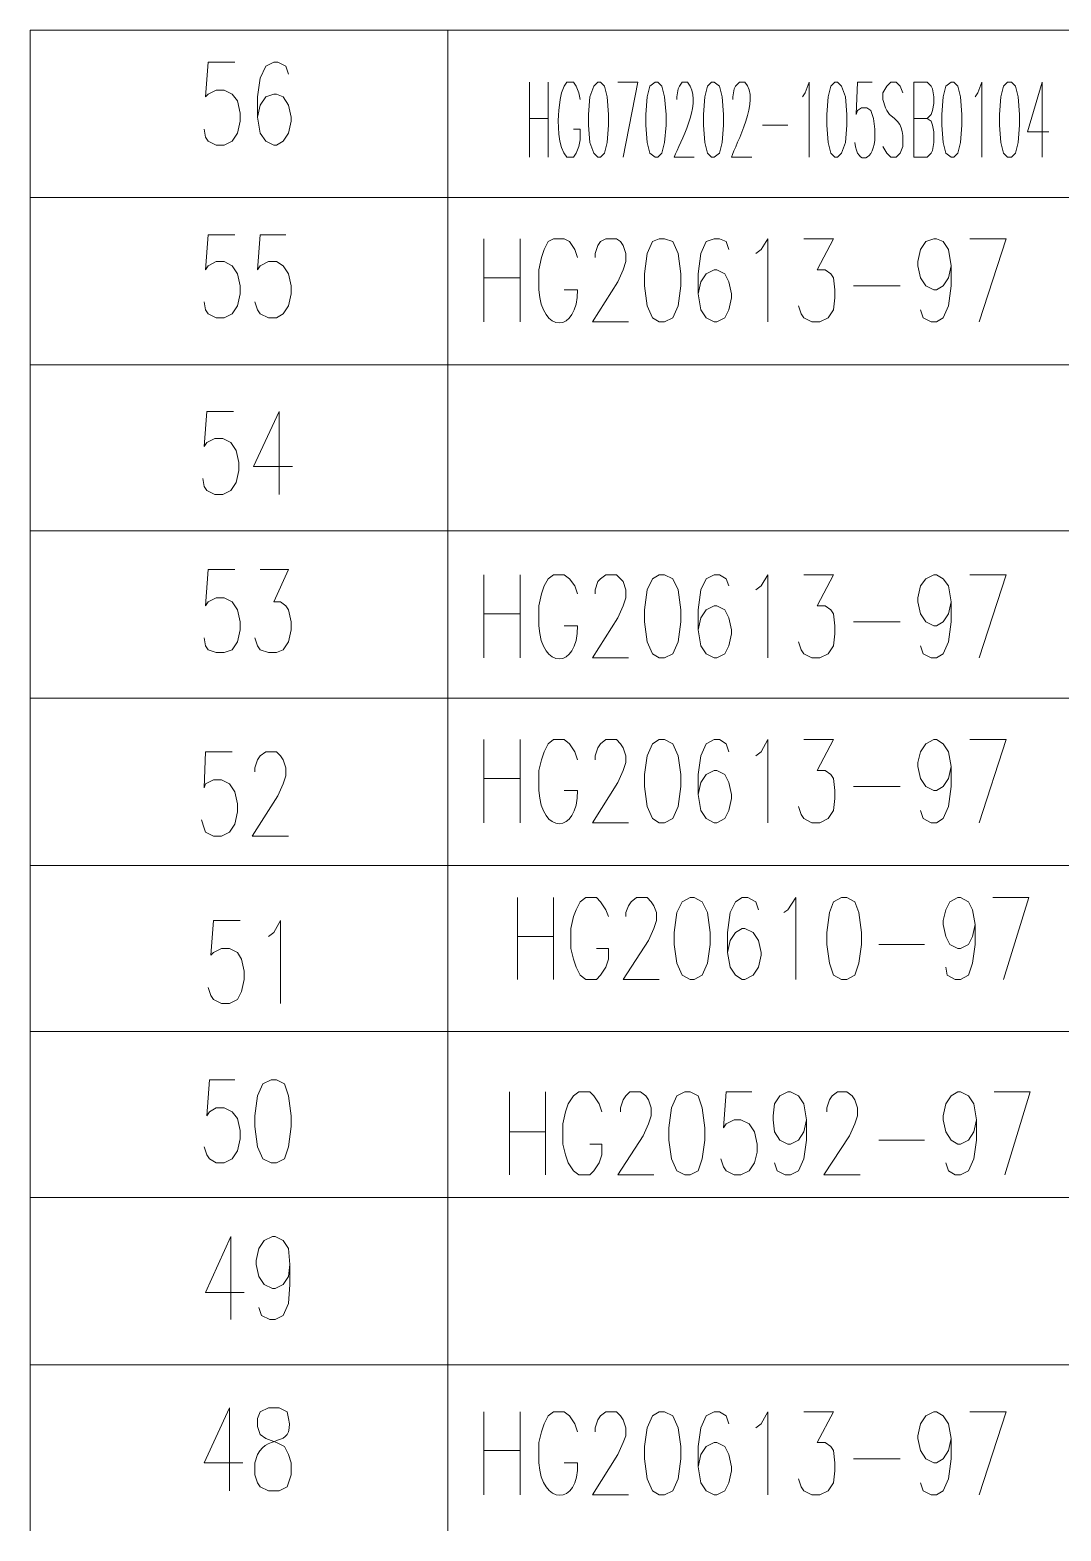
# Model space of a CAD drawing. Header units: millimetres. Extents: x 0 to 1648, y 27 to 2331.
# Drawn here: x 1140.3 to 1278.9, y 1258.6 to 1460.4 of the extents above; entities that cross this region are included whole.
import ezdxf

# ---------------------------------------------------------------- set-up
doc = ezdxf.new("R2010")
doc.units = ezdxf.units.MM
doc.layers.add('1', color=7, linetype='Continuous')

msp = doc.modelspace()

# ---------------------------------------------------------------- linework, layer by layer
at = {"layer": '1', "color": 0, "lineweight": 5}
for points in [[(1645.2, 1460.391732), (1140.3, 1460.391732), (1140.3, 1437.891732)], [(1196.46, 1460.391732), (1196.46, 1437.891732)], [(1167.84, 1456.071732), (1164.24, 1456.071732), (1163.88, 1451.391732), (1164.24, 1451.751732), (1165.32, 1452.291732), (1166.4, 1452.291732), (1167.48, 1451.751732), (1168.2, 1450.851732), (1168.56, 1449.231732), (1168.56, 1448.151732), (1168.2, 1446.531732), (1167.48, 1445.451732), (1166.4, 1444.911732), (1165.32, 1444.911732), (1164.24, 1445.451732), (1163.88, 1445.991732), (1163.7, 1447.071732)], [(1175.04, 1454.451732), (1174.68, 1455.531732), (1173.6, 1456.071732), (1173.06, 1456.071732), (1171.98, 1455.531732), (1171.26, 1453.911732), (1170.9, 1451.391732), (1170.9, 1448.691732), (1171.26, 1446.531732), (1171.98, 1445.451732), (1173.06, 1444.911732), (1173.42, 1444.911732), (1174.32, 1445.451732), (1175.04, 1446.531732), (1175.4, 1448.151732), (1175.4, 1448.691732), (1175.04, 1450.311732), (1174.32, 1451.391732), (1173.42, 1451.751732), (1173.06, 1451.751732), (1171.98, 1451.391732), (1171.26, 1450.311732), (1170.9, 1448.691732)], [(1207.44, 1453.371732), (1207.44, 1443.291732)], [(1209.96, 1453.371732), (1209.96, 1443.291732)], [(1216.62, 1453.371732), (1216.08, 1452.831732), (1215.54, 1451.391732), (1215.36, 1449.051732), (1215.36, 1447.611732), (1215.54, 1445.271732), (1216.08, 1443.831732), (1216.62, 1443.291732), (1216.98, 1443.291732), (1217.52, 1443.831732), (1217.88, 1445.271732), (1218.06, 1447.611732), (1218.06, 1449.051732), (1217.88, 1451.391732), (1217.52, 1452.831732), (1216.98, 1453.371732), (1216.62, 1453.371732)], [(1220.04, 1443.291732), (1222.02, 1453.371732), (1219.32, 1453.371732)], [(1224.36, 1453.371732), (1223.64, 1452.831732), (1223.28, 1451.391732), (1223.1, 1449.051732), (1223.1, 1447.611732), (1223.28, 1445.271732), (1223.64, 1443.831732), (1224.36, 1443.291732), (1224.72, 1443.291732), (1225.26, 1443.831732), (1225.62, 1445.271732), (1225.8, 1447.611732), (1225.8, 1449.051732), (1225.62, 1451.391732), (1225.26, 1452.831732), (1224.72, 1453.371732), (1224.36, 1453.371732)], [(1231.92, 1453.371732), (1231.38, 1452.831732), (1231.02, 1451.391732), (1230.84, 1449.051732), (1230.84, 1447.611732), (1231.02, 1445.271732), (1231.38, 1443.831732), (1231.92, 1443.291732), (1232.28, 1443.291732), (1233, 1443.831732), (1233.36, 1445.271732), (1233.54, 1447.611732), (1233.54, 1449.051732), (1233.36, 1451.391732), (1233, 1452.831732), (1232.28, 1453.371732), (1231.92, 1453.371732)], [(1244.16, 1451.391732), (1244.52, 1451.931732), (1245.06, 1453.371732), (1245.06, 1443.291732)], [(1248.48, 1453.371732), (1247.94, 1452.831732), (1247.58, 1451.391732), (1247.4, 1449.051732), (1247.4, 1447.611732), (1247.58, 1445.271732), (1247.94, 1443.831732), (1248.48, 1443.291732), (1248.84, 1443.291732), (1249.38, 1443.831732), (1249.92, 1445.271732), (1250.1, 1447.611732), (1250.1, 1449.051732), (1249.92, 1451.391732), (1249.38, 1452.831732), (1248.84, 1453.371732), (1248.48, 1453.371732)], [(1259.1, 1443.291732), (1259.1, 1453.371732), (1260.9, 1453.371732), (1261.44, 1452.831732), (1261.62, 1452.471732), (1261.8, 1451.391732), (1261.8, 1450.491732), (1261.62, 1449.591732), (1261.44, 1449.051732), (1260.9, 1448.511732), (1259.1, 1448.511732)], [(1264.14, 1453.371732), (1263.42, 1452.831732), (1263.06, 1451.391732), (1262.88, 1449.051732), (1262.88, 1447.611732), (1263.06, 1445.271732), (1263.42, 1443.831732), (1264.14, 1443.291732), (1264.5, 1443.291732), (1265.04, 1443.831732), (1265.4, 1445.271732), (1265.58, 1447.611732), (1265.58, 1449.051732), (1265.4, 1451.391732), (1265.04, 1452.831732), (1264.5, 1453.371732), (1264.14, 1453.371732)], [(1267.38, 1451.391732), (1267.74, 1451.931732), (1268.28, 1453.371732), (1268.28, 1443.291732)], [(1271.7, 1453.371732), (1271.16, 1452.831732), (1270.8, 1451.391732), (1270.62, 1449.051732), (1270.62, 1447.611732), (1270.8, 1445.271732), (1271.16, 1443.831732), (1271.7, 1443.291732), (1272.24, 1443.291732), (1272.78, 1443.831732), (1273.14, 1445.271732), (1273.32, 1447.611732), (1273.32, 1449.051732), (1273.14, 1451.391732), (1272.78, 1452.831732), (1272.24, 1453.371732), (1271.7, 1453.371732)], [(1276.38, 1453.371732), (1274.4, 1446.711732), (1277.28, 1446.711732)], [(1276.38, 1453.371732), (1276.38, 1443.291732)], [(1207.44, 1448.511732), (1209.96, 1448.511732)], [(1238.76, 1447.611732), (1242.18, 1447.611732)], [(1260.9, 1448.511732), (1261.44, 1448.151732), (1261.62, 1447.611732), (1261.8, 1446.711732), (1261.8, 1445.271732), (1261.62, 1444.191732), (1261.44, 1443.831732), (1260.9, 1443.291732), (1259.1, 1443.291732)], [(1645.2, 1437.891732), (1140.3, 1437.891732), (1140.3, 1415.391732)], [(1196.46, 1437.891732), (1196.46, 1415.391732)], [(1167.84, 1432.851732), (1164.24, 1432.851732), (1163.88, 1428.171732), (1164.24, 1428.711732), (1165.32, 1429.251732), (1166.4, 1429.251732), (1167.48, 1428.711732), (1168.2, 1427.631732), (1168.56, 1426.011732), (1168.56, 1424.931732), (1168.2, 1423.311732), (1167.48, 1422.231732), (1166.4, 1421.691732), (1165.32, 1421.691732), (1164.24, 1422.231732), (1163.88, 1422.771732), (1163.7, 1423.851732)], [(1174.68, 1432.851732), (1171.26, 1432.851732), (1170.9, 1428.171732), (1171.26, 1428.711732), (1172.34, 1429.251732), (1173.42, 1429.251732), (1174.32, 1428.711732), (1175.04, 1427.631732), (1175.4, 1426.011732), (1175.4, 1424.931732), (1175.04, 1423.311732), (1174.32, 1422.231732), (1173.42, 1421.691732), (1172.34, 1421.691732), (1171.26, 1422.231732), (1170.9, 1422.771732), (1170.54, 1423.851732)], [(1201.32, 1432.311732), (1201.32, 1421.151732)], [(1206.18, 1432.311732), (1206.18, 1421.151732)], [(1216.26, 1429.791732), (1216.26, 1430.331732), (1216.62, 1431.411732), (1216.98, 1431.951732), (1217.7, 1432.311732), (1219.14, 1432.311732), (1219.68, 1431.951732), (1220.04, 1431.411732), (1220.4, 1430.331732), (1220.4, 1429.251732), (1220.04, 1428.171732), (1219.32, 1426.551732), (1215.9, 1421.151732), (1220.76, 1421.151732)], [(1224.9, 1432.311732), (1224, 1431.951732), (1223.28, 1430.331732), (1222.92, 1427.631732), (1222.92, 1426.011732), (1223.28, 1423.311732), (1224, 1421.691732), (1224.9, 1421.151732), (1225.62, 1421.151732), (1226.7, 1421.691732), (1227.42, 1423.311732), (1227.78, 1426.011732), (1227.78, 1427.631732), (1227.42, 1430.331732), (1226.7, 1431.951732), (1225.62, 1432.311732), (1224.9, 1432.311732)], [(1234.26, 1430.871732), (1233.9, 1431.951732), (1233, 1432.311732), (1232.28, 1432.311732), (1231.2, 1431.951732), (1230.48, 1430.331732), (1230.12, 1427.631732), (1230.12, 1424.931732), (1230.48, 1422.771732), (1231.2, 1421.691732), (1232.28, 1421.151732), (1232.64, 1421.151732), (1233.72, 1421.691732), (1234.26, 1422.771732), (1234.62, 1424.391732), (1234.62, 1424.931732), (1234.26, 1426.551732), (1233.72, 1427.631732), (1232.64, 1428.171732), (1232.28, 1428.171732), (1231.2, 1427.631732), (1230.48, 1426.551732), (1230.12, 1424.931732)], [(1237.86, 1430.331732), (1238.58, 1430.871732), (1239.48, 1432.311732), (1239.48, 1421.151732)], [(1244.34, 1432.311732), (1248.3, 1432.311732), (1246.14, 1428.171732), (1247.22, 1428.171732), (1247.94, 1427.631732), (1248.3, 1427.091732), (1248.48, 1425.471732), (1248.48, 1424.391732), (1248.3, 1422.771732), (1247.58, 1421.691732), (1246.5, 1421.151732), (1245.42, 1421.151732), (1244.34, 1421.691732), (1243.98, 1422.231732), (1243.62, 1423.311732)], [(1264.14, 1428.711732), (1263.78, 1427.091732), (1263.06, 1426.011732), (1262.16, 1425.471732), (1261.8, 1425.471732), (1260.72, 1426.011732), (1260, 1427.091732), (1259.64, 1428.711732), (1259.64, 1429.251732), (1260, 1430.871732), (1260.72, 1431.951732), (1261.8, 1432.311732), (1262.16, 1432.311732), (1263.06, 1431.951732), (1263.78, 1430.871732), (1264.14, 1428.711732), (1264.14, 1426.011732), (1263.78, 1423.311732), (1263.06, 1421.691732), (1262.16, 1421.151732), (1261.44, 1421.151732), (1260.36, 1421.691732), (1260, 1422.771732)], [(1267.92, 1421.151732), (1271.52, 1432.311732), (1266.66, 1432.311732)], [(1201.32, 1427.091732), (1206.18, 1427.091732)], [(1251, 1426.011732), (1257.3, 1426.011732)], [(1645.2, 1415.391732), (1140.3, 1415.391732), (1140.3, 1393.071732)], [(1196.46, 1415.391732), (1196.46, 1393.071732)], [(1167.66, 1409.091732), (1164.06, 1409.091732), (1163.7, 1404.411732), (1164.06, 1404.951732), (1165.14, 1405.491732), (1166.22, 1405.491732), (1167.3, 1404.951732), (1168.02, 1403.871732), (1168.38, 1402.251732), (1168.38, 1401.171732), (1168.02, 1399.551732), (1167.3, 1398.471732), (1166.22, 1397.931732), (1165.14, 1397.931732), (1164.06, 1398.471732), (1163.7, 1399.011732), (1163.52, 1400.091732)], [(1173.78, 1409.091732), (1170.36, 1401.711732), (1175.58, 1401.711732)], [(1173.78, 1409.091732), (1173.78, 1397.931732)], [(1645.2, 1393.071732), (1140.3, 1393.071732), (1140.3, 1370.571732)], [(1196.46, 1393.071732), (1196.46, 1370.571732)], [(1167.84, 1387.851732), (1164.24, 1387.851732), (1163.88, 1382.991732), (1164.24, 1383.531732), (1165.32, 1384.071732), (1166.4, 1384.071732), (1167.48, 1383.531732), (1168.2, 1382.451732), (1168.56, 1380.831732), (1168.56, 1379.751732), (1168.2, 1378.131732), (1167.48, 1377.051732), (1166.4, 1376.691732), (1165.32, 1376.691732), (1164.24, 1377.051732), (1163.88, 1377.591732), (1163.7, 1378.671732)], [(1171.26, 1387.851732), (1175.04, 1387.851732), (1173.06, 1383.531732), (1173.96, 1383.531732), (1174.68, 1382.991732), (1175.04, 1382.451732), (1175.4, 1380.831732), (1175.4, 1379.751732), (1175.04, 1378.131732), (1174.32, 1377.051732), (1173.42, 1376.691732), (1172.34, 1376.691732), (1171.26, 1377.051732), (1170.9, 1377.591732), (1170.54, 1378.671732)], [(1201.32, 1387.131732), (1201.32, 1375.971732)], [(1206.18, 1387.131732), (1206.18, 1375.971732)], [(1216.26, 1384.611732), (1216.26, 1385.151732), (1216.62, 1386.231732), (1216.98, 1386.591732), (1217.7, 1387.131732), (1219.14, 1387.131732), (1219.68, 1386.591732), (1220.04, 1386.231732), (1220.4, 1385.151732), (1220.4, 1384.071732), (1220.04, 1382.991732), (1219.32, 1381.371732), (1215.9, 1375.971732), (1220.76, 1375.971732)], [(1224.9, 1387.131732), (1224, 1386.591732), (1223.28, 1385.151732), (1222.92, 1382.451732), (1222.92, 1380.831732), (1223.28, 1378.131732), (1224, 1376.511732), (1224.9, 1375.971732), (1225.62, 1375.971732), (1226.7, 1376.511732), (1227.42, 1378.131732), (1227.78, 1380.831732), (1227.78, 1382.451732), (1227.42, 1385.151732), (1226.7, 1386.591732), (1225.62, 1387.131732), (1224.9, 1387.131732)], [(1234.26, 1385.691732), (1233.9, 1386.591732), (1233, 1387.131732), (1232.28, 1387.131732), (1231.2, 1386.591732), (1230.48, 1385.151732), (1230.12, 1382.451732), (1230.12, 1379.751732), (1230.48, 1377.591732), (1231.2, 1376.511732), (1232.28, 1375.971732), (1232.64, 1375.971732), (1233.72, 1376.511732), (1234.26, 1377.591732), (1234.62, 1379.211732), (1234.62, 1379.751732), (1234.26, 1381.371732), (1233.72, 1382.451732), (1232.64, 1382.991732), (1232.28, 1382.991732), (1231.2, 1382.451732), (1230.48, 1381.371732), (1230.12, 1379.751732)], [(1237.86, 1385.151732), (1238.58, 1385.691732), (1239.48, 1387.131732), (1239.48, 1375.971732)], [(1244.34, 1387.131732), (1248.3, 1387.131732), (1246.14, 1382.991732), (1247.22, 1382.991732), (1247.94, 1382.451732), (1248.3, 1381.911732), (1248.48, 1380.291732), (1248.48, 1379.211732), (1248.3, 1377.591732), (1247.58, 1376.511732), (1246.5, 1375.971732), (1245.42, 1375.971732), (1244.34, 1376.511732), (1243.98, 1377.051732), (1243.62, 1378.131732)], [(1264.14, 1383.531732), (1263.78, 1381.911732), (1263.06, 1380.831732), (1262.16, 1380.291732), (1261.8, 1380.291732), (1260.72, 1380.831732), (1260, 1381.911732), (1259.64, 1383.531732), (1259.64, 1384.071732), (1260, 1385.691732), (1260.72, 1386.591732), (1261.8, 1387.131732), (1262.16, 1387.131732), (1263.06, 1386.591732), (1263.78, 1385.691732), (1264.14, 1383.531732), (1264.14, 1380.831732), (1263.78, 1378.131732), (1263.06, 1376.511732), (1262.16, 1375.971732), (1261.44, 1375.971732), (1260.36, 1376.511732), (1260, 1377.591732)], [(1267.92, 1375.971732), (1271.52, 1387.131732), (1266.66, 1387.131732)], [(1201.32, 1381.911732), (1206.18, 1381.911732)], [(1251, 1380.831732), (1257.3, 1380.831732)], [(1645.2, 1370.571732), (1140.3, 1370.571732), (1140.3, 1348.071732)], [(1196.46, 1370.571732), (1196.46, 1348.071732)], [(1201.32, 1364.991732), (1201.32, 1353.831732)], [(1206.18, 1364.991732), (1206.18, 1353.831732)], [(1216.26, 1362.291732), (1216.26, 1362.831732), (1216.62, 1363.911732), (1216.98, 1364.451732), (1217.7, 1364.991732), (1219.14, 1364.991732), (1219.68, 1364.451732), (1220.04, 1363.911732), (1220.4, 1362.831732), (1220.4, 1361.931732), (1220.04, 1360.851732), (1219.32, 1359.231732), (1215.9, 1353.831732), (1220.76, 1353.831732)], [(1224.9, 1364.991732), (1224, 1364.451732), (1223.28, 1362.831732), (1222.92, 1360.311732), (1222.92, 1358.691732), (1223.28, 1355.991732), (1224, 1354.371732), (1224.9, 1353.831732), (1225.62, 1353.831732), (1226.7, 1354.371732), (1227.42, 1355.991732), (1227.78, 1358.691732), (1227.78, 1360.311732), (1227.42, 1362.831732), (1226.7, 1364.451732), (1225.62, 1364.991732), (1224.9, 1364.991732)], [(1234.26, 1363.371732), (1233.9, 1364.451732), (1233, 1364.991732), (1232.28, 1364.991732), (1231.2, 1364.451732), (1230.48, 1362.831732), (1230.12, 1360.311732), (1230.12, 1357.611732), (1230.48, 1355.451732), (1231.2, 1354.371732), (1232.28, 1353.831732), (1232.64, 1353.831732), (1233.72, 1354.371732), (1234.26, 1355.451732), (1234.62, 1357.071732), (1234.62, 1357.611732), (1234.26, 1359.231732), (1233.72, 1360.311732), (1232.64, 1360.851732), (1232.28, 1360.851732), (1231.2, 1360.311732), (1230.48, 1359.231732), (1230.12, 1357.611732)], [(1237.86, 1362.831732), (1238.58, 1363.371732), (1239.48, 1364.991732), (1239.48, 1353.831732)], [(1244.34, 1364.991732), (1248.3, 1364.991732), (1246.14, 1360.851732), (1247.22, 1360.851732), (1247.94, 1360.311732), (1248.3, 1359.771732), (1248.48, 1358.151732), (1248.48, 1357.071732), (1248.3, 1355.451732), (1247.58, 1354.371732), (1246.5, 1353.831732), (1245.42, 1353.831732), (1244.34, 1354.371732), (1243.98, 1354.911732), (1243.62, 1355.991732)], [(1264.14, 1361.391732), (1263.78, 1359.771732), (1263.06, 1358.691732), (1262.16, 1358.151732), (1261.8, 1358.151732), (1260.72, 1358.691732), (1260, 1359.771732), (1259.64, 1361.391732), (1259.64, 1361.931732), (1260, 1363.371732), (1260.72, 1364.451732), (1261.8, 1364.991732), (1262.16, 1364.991732), (1263.06, 1364.451732), (1263.78, 1363.371732), (1264.14, 1361.391732), (1264.14, 1358.691732), (1263.78, 1355.991732), (1263.06, 1354.371732), (1262.16, 1353.831732), (1261.44, 1353.831732), (1260.36, 1354.371732), (1260, 1355.451732)], [(1267.92, 1353.831732), (1271.52, 1364.991732), (1266.66, 1364.991732)], [(1167.48, 1363.371732), (1163.88, 1363.371732), (1163.7, 1358.511732), (1163.88, 1359.051732), (1164.96, 1359.591732), (1166.04, 1359.591732), (1167.12, 1359.051732), (1167.84, 1357.971732), (1168.2, 1356.351732), (1168.2, 1355.271732), (1167.84, 1353.651732), (1167.12, 1352.571732), (1166.04, 1352.031732), (1164.96, 1352.031732), (1163.88, 1352.571732), (1163.7, 1353.111732), (1163.34, 1354.191732)], [(1170.54, 1360.671732), (1170.54, 1361.211732), (1170.9, 1362.291732), (1171.26, 1362.831732), (1171.98, 1363.371732), (1173.42, 1363.371732), (1173.96, 1362.831732), (1174.32, 1362.291732), (1174.68, 1361.211732), (1174.68, 1360.131732), (1174.32, 1359.051732), (1173.6, 1357.431732), (1170.18, 1352.031732), (1175.04, 1352.031732)], [(1201.32, 1359.771732), (1206.18, 1359.771732)], [(1251, 1358.691732), (1257.3, 1358.691732)], [(1645.2, 1348.071732), (1140.3, 1348.071732), (1140.3, 1325.751732)], [(1196.46, 1348.071732), (1196.46, 1325.751732)], [(1205.82, 1343.751732), (1205.82, 1332.771732)], [(1210.68, 1343.751732), (1210.68, 1332.771732)], [(1218.06, 1341.231732), (1217.7, 1342.131732), (1216.98, 1343.211732), (1216.44, 1343.751732), (1215, 1343.751732), (1214.28, 1343.211732), (1213.74, 1342.131732), (1213.38, 1341.231732), (1213.02, 1339.611732), (1213.02, 1336.911732), (1213.38, 1335.471732), (1213.74, 1334.391732), (1214.28, 1333.311732), (1215, 1332.771732), (1216.44, 1332.771732), (1216.98, 1333.311732), (1217.7, 1334.391732), (1218.06, 1335.471732), (1218.06, 1336.911732), (1216.44, 1336.911732)], [(1220.4, 1341.231732), (1220.4, 1341.771732), (1220.76, 1342.671732), (1221.12, 1343.211732), (1221.84, 1343.751732), (1223.28, 1343.751732), (1223.82, 1343.211732), (1224.18, 1342.671732), (1224.54, 1341.771732), (1224.54, 1340.691732), (1224.18, 1339.611732), (1223.46, 1337.991732), (1220.04, 1332.771732), (1224.9, 1332.771732)], [(1229.04, 1343.751732), (1227.96, 1343.211732), (1227.24, 1341.771732), (1226.88, 1339.071732), (1226.88, 1337.451732), (1227.24, 1334.931732), (1227.96, 1333.311732), (1229.04, 1332.771732), (1229.58, 1332.771732), (1230.66, 1333.311732), (1231.38, 1334.931732), (1231.74, 1337.451732), (1231.74, 1339.071732), (1231.38, 1341.771732), (1230.66, 1343.211732), (1229.58, 1343.751732), (1229.04, 1343.751732)], [(1238.22, 1342.131732), (1237.86, 1343.211732), (1236.78, 1343.751732), (1236.06, 1343.751732), (1235.16, 1343.211732), (1234.44, 1341.771732), (1234.08, 1339.071732), (1234.08, 1336.371732), (1234.44, 1334.391732), (1235.16, 1333.311732), (1236.06, 1332.771732), (1236.42, 1332.771732), (1237.5, 1333.311732), (1238.22, 1334.391732), (1238.58, 1336.011732), (1238.58, 1336.371732), (1238.22, 1337.991732), (1237.5, 1339.071732), (1236.42, 1339.611732), (1236.06, 1339.611732), (1235.16, 1339.071732), (1234.44, 1337.991732), (1234.08, 1336.371732)], [(1241.64, 1341.771732), (1242.18, 1342.131732), (1243.26, 1343.751732), (1243.26, 1332.771732)], [(1249.38, 1343.751732), (1248.3, 1343.211732), (1247.76, 1341.771732), (1247.4, 1339.071732), (1247.4, 1337.451732), (1247.76, 1334.931732), (1248.3, 1333.311732), (1249.38, 1332.771732), (1250.1, 1332.771732), (1251.18, 1333.311732), (1251.72, 1334.931732), (1252.08, 1337.451732), (1252.08, 1339.071732), (1251.72, 1341.771732), (1251.18, 1343.211732), (1250.1, 1343.751732), (1249.38, 1343.751732)], [(1267.38, 1340.151732), (1267.02, 1338.531732), (1266.48, 1337.451732), (1265.4, 1336.911732), (1265.04, 1336.911732), (1263.96, 1337.451732), (1263.42, 1338.531732), (1263.06, 1340.151732), (1263.06, 1340.691732), (1263.42, 1342.131732), (1263.96, 1343.211732), (1265.04, 1343.751732), (1265.4, 1343.751732), (1266.48, 1343.211732), (1267.02, 1342.131732), (1267.38, 1340.151732), (1267.38, 1337.451732), (1267.02, 1334.931732), (1266.48, 1333.311732), (1265.4, 1332.771732), (1264.68, 1332.771732), (1263.6, 1333.311732), (1263.42, 1334.391732)], [(1271.16, 1332.771732), (1274.58, 1343.751732), (1269.72, 1343.751732)], [(1168.56, 1340.691732), (1164.96, 1340.691732), (1164.6, 1336.011732), (1164.96, 1336.371732), (1166.04, 1336.911732), (1167.12, 1336.911732), (1168.2, 1336.371732), (1168.74, 1335.471732), (1169.1, 1333.851732), (1169.1, 1332.771732), (1168.74, 1331.151732), (1168.2, 1330.071732), (1167.12, 1329.531732), (1166.04, 1329.531732), (1164.96, 1330.071732), (1164.6, 1330.611732), (1164.24, 1331.691732)], [(1172.34, 1338.531732), (1173.06, 1339.071732), (1173.96, 1340.691732), (1173.96, 1329.531732)], [(1205.82, 1338.531732), (1210.68, 1338.531732)], [(1254.42, 1337.451732), (1260.54, 1337.451732)], [(1645.2, 1325.751732), (1140.3, 1325.751732), (1140.3, 1303.251732)], [(1196.46, 1325.751732), (1196.46, 1303.251732)], [(1167.84, 1319.271732), (1164.42, 1319.271732), (1164.06, 1314.411732), (1164.42, 1314.951732), (1165.32, 1315.491732), (1166.4, 1315.491732), (1167.48, 1314.951732), (1168.2, 1314.051732), (1168.56, 1312.431732), (1168.56, 1311.351732), (1168.2, 1309.731732), (1167.48, 1308.651732), (1166.4, 1308.111732), (1165.32, 1308.111732), (1164.42, 1308.651732), (1164.06, 1309.191732), (1163.7, 1310.271732)], [(1172.7, 1319.271732), (1171.62, 1318.731732), (1170.9, 1317.111732), (1170.54, 1314.411732), (1170.54, 1312.971732), (1170.9, 1310.271732), (1171.62, 1308.651732), (1172.7, 1308.111732), (1173.42, 1308.111732), (1174.5, 1308.651732), (1175.04, 1310.271732), (1175.4, 1312.971732), (1175.4, 1314.411732), (1175.04, 1317.111732), (1174.5, 1318.731732), (1173.42, 1319.271732), (1172.7, 1319.271732)], [(1204.74, 1317.651732), (1204.74, 1306.491732)], [(1209.6, 1317.651732), (1209.6, 1306.491732)], [(1217.16, 1314.951732), (1216.8, 1316.031732), (1216.08, 1317.111732), (1215.54, 1317.651732), (1214.1, 1317.651732), (1213.38, 1317.111732), (1212.66, 1316.031732), (1212.3, 1314.951732), (1211.94, 1313.331732), (1211.94, 1310.631732), (1212.3, 1309.191732), (1212.66, 1308.111732), (1213.38, 1307.031732), (1214.1, 1306.491732), (1215.54, 1306.491732), (1216.08, 1307.031732), (1216.8, 1308.111732), (1217.16, 1309.191732), (1217.16, 1310.631732), (1215.54, 1310.631732)], [(1219.68, 1314.951732), (1219.68, 1315.491732), (1220.04, 1316.571732), (1220.4, 1317.111732), (1220.94, 1317.651732), (1222.38, 1317.651732), (1223.1, 1317.111732), (1223.46, 1316.571732), (1223.82, 1315.491732), (1223.82, 1314.411732), (1223.46, 1313.331732), (1222.74, 1311.711732), (1219.32, 1306.491732), (1224.18, 1306.491732)], [(1228.32, 1317.651732), (1227.24, 1317.111732), (1226.52, 1315.491732), (1226.16, 1312.791732), (1226.16, 1311.171732), (1226.52, 1308.651732), (1227.24, 1307.031732), (1228.32, 1306.491732), (1229.04, 1306.491732), (1230.12, 1307.031732), (1230.66, 1308.651732), (1231.02, 1311.171732), (1231.02, 1312.791732), (1230.66, 1315.491732), (1230.12, 1317.111732), (1229.04, 1317.651732), (1228.32, 1317.651732)], [(1237.32, 1317.651732), (1233.9, 1317.651732), (1233.54, 1312.791732), (1233.9, 1313.331732), (1234.98, 1313.871732), (1235.88, 1313.871732), (1236.96, 1313.331732), (1237.68, 1312.251732), (1238.04, 1310.631732), (1238.04, 1309.551732), (1237.68, 1308.111732), (1236.96, 1307.031732), (1235.88, 1306.491732), (1234.98, 1306.491732), (1233.9, 1307.031732), (1233.54, 1307.571732), (1233.18, 1308.651732)], [(1244.7, 1313.871732), (1244.34, 1312.251732), (1243.62, 1311.171732), (1242.54, 1310.631732), (1242.18, 1310.631732), (1241.1, 1311.171732), (1240.38, 1312.251732), (1240.2, 1313.871732), (1240.2, 1314.411732), (1240.38, 1316.031732), (1241.1, 1317.111732), (1242.18, 1317.651732), (1242.54, 1317.651732), (1243.62, 1317.111732), (1244.34, 1316.031732), (1244.7, 1313.871732), (1244.7, 1311.171732), (1244.34, 1308.651732), (1243.62, 1307.031732), (1242.54, 1306.491732), (1241.82, 1306.491732), (1240.74, 1307.031732), (1240.38, 1308.111732)], [(1247.4, 1314.951732), (1247.4, 1315.491732), (1247.76, 1316.571732), (1248.12, 1317.111732), (1248.84, 1317.651732), (1250.1, 1317.651732), (1250.82, 1317.111732), (1251.18, 1316.571732), (1251.54, 1315.491732), (1251.54, 1314.411732), (1251.18, 1313.331732), (1250.46, 1311.711732), (1247.04, 1306.491732), (1251.9, 1306.491732)], [(1267.56, 1313.871732), (1267.2, 1312.251732), (1266.48, 1311.171732), (1265.4, 1310.631732), (1265.04, 1310.631732), (1264.14, 1311.171732), (1263.42, 1312.251732), (1263.06, 1313.871732), (1263.06, 1314.411732), (1263.42, 1316.031732), (1264.14, 1317.111732), (1265.04, 1317.651732), (1265.4, 1317.651732), (1266.48, 1317.111732), (1267.2, 1316.031732), (1267.56, 1313.871732), (1267.56, 1311.171732), (1267.2, 1308.651732), (1266.48, 1307.031732), (1265.4, 1306.491732), (1264.68, 1306.491732), (1263.78, 1307.031732), (1263.42, 1308.111732)], [(1271.34, 1306.491732), (1274.76, 1317.651732), (1269.9, 1317.651732)], [(1204.74, 1312.251732), (1209.6, 1312.251732)], [(1254.42, 1311.171732), (1260.54, 1311.171732)], [(1645.2, 1303.431732), (1140.3, 1303.431732), (1140.3, 1280.931732)], [(1196.46, 1303.431732), (1196.46, 1280.931732)], [(1167.3, 1298.211732), (1163.88, 1290.651732), (1169.1, 1290.651732)], [(1167.3, 1298.211732), (1167.3, 1287.051732)], [(1175.22, 1294.431732), (1175.04, 1292.811732), (1174.32, 1291.731732), (1173.24, 1291.191732), (1172.88, 1291.191732), (1171.8, 1291.731732), (1171.08, 1292.811732), (1170.72, 1294.431732), (1170.72, 1294.971732), (1171.08, 1296.591732), (1171.8, 1297.671732), (1172.88, 1298.211732), (1173.24, 1298.211732), (1174.32, 1297.671732), (1175.04, 1296.591732), (1175.22, 1294.431732), (1175.22, 1291.731732), (1175.04, 1289.211732), (1174.32, 1287.591732), (1173.24, 1287.051732), (1172.52, 1287.051732), (1171.44, 1287.591732), (1171.08, 1288.671732)], [(1645.2, 1280.931732), (1140.3, 1280.931732), (1140.3, 1258.611732)], [(1196.46, 1280.931732), (1196.46, 1258.611732)], [(1167.12, 1275.171732), (1163.7, 1267.791732), (1168.92, 1267.791732)], [(1167.12, 1275.171732), (1167.12, 1264.011732)], [(1201.32, 1274.631732), (1201.32, 1263.471732)], [(1206.18, 1274.631732), (1206.18, 1263.471732)], [(1216.26, 1271.931732), (1216.26, 1272.471732), (1216.62, 1273.551732), (1216.98, 1274.091732), (1217.7, 1274.631732), (1219.14, 1274.631732), (1219.68, 1274.091732), (1220.04, 1273.551732), (1220.4, 1272.471732), (1220.4, 1271.391732), (1220.04, 1270.491732), (1219.32, 1268.871732), (1215.9, 1263.471732), (1220.76, 1263.471732)], [(1224.9, 1274.631732), (1224, 1274.091732), (1223.28, 1272.471732), (1222.92, 1269.951732), (1222.92, 1268.331732), (1223.28, 1265.631732), (1224, 1264.011732), (1224.9, 1263.471732), (1225.62, 1263.471732), (1226.7, 1264.011732), (1227.42, 1265.631732), (1227.78, 1268.331732), (1227.78, 1269.951732), (1227.42, 1272.471732), (1226.7, 1274.091732), (1225.62, 1274.631732), (1224.9, 1274.631732)], [(1234.26, 1273.011732), (1233.9, 1274.091732), (1233, 1274.631732), (1232.28, 1274.631732), (1231.2, 1274.091732), (1230.48, 1272.471732), (1230.12, 1269.951732), (1230.12, 1267.251732), (1230.48, 1265.091732), (1231.2, 1264.011732), (1232.28, 1263.471732), (1232.64, 1263.471732), (1233.72, 1264.011732), (1234.26, 1265.091732), (1234.62, 1266.711732), (1234.62, 1267.251732), (1234.26, 1268.871732), (1233.72, 1269.951732), (1232.64, 1270.491732), (1232.28, 1270.491732), (1231.2, 1269.951732), (1230.48, 1268.871732), (1230.12, 1267.251732)], [(1237.86, 1272.471732), (1238.58, 1273.011732), (1239.48, 1274.631732), (1239.48, 1263.471732)], [(1244.34, 1274.631732), (1248.3, 1274.631732), (1246.14, 1270.491732), (1247.22, 1270.491732), (1247.94, 1269.951732), (1248.3, 1269.411732), (1248.48, 1267.791732), (1248.48, 1266.711732), (1248.3, 1265.091732), (1247.58, 1264.011732), (1246.5, 1263.471732), (1245.42, 1263.471732), (1244.34, 1264.011732), (1243.98, 1264.551732), (1243.62, 1265.631732)], [(1264.14, 1271.031732), (1263.78, 1269.411732), (1263.06, 1268.331732), (1262.16, 1267.791732), (1261.8, 1267.791732), (1260.72, 1268.331732), (1260, 1269.411732), (1259.64, 1271.031732), (1259.64, 1271.391732), (1260, 1273.011732), (1260.72, 1274.091732), (1261.8, 1274.631732), (1262.16, 1274.631732), (1263.06, 1274.091732), (1263.78, 1273.011732), (1264.14, 1271.031732), (1264.14, 1268.331732), (1263.78, 1265.631732), (1263.06, 1264.011732), (1262.16, 1263.471732), (1261.44, 1263.471732), (1260.36, 1264.011732), (1260, 1265.091732)], [(1267.92, 1263.471732), (1271.52, 1274.631732), (1266.66, 1274.631732)], [(1201.32, 1269.411732), (1206.18, 1269.411732)], [(1251, 1268.331732), (1257.3, 1268.331732)]]:
    msp.add_lwpolyline(points, dxfattribs=at)
for points, knots in [([(1214.28, 1451.031732), (1214.28, 1451.031732), (1214.1, 1451.931732), (1214.1, 1451.931732), (1214.1, 1451.931732), (1213.74, 1452.831732), (1213.74, 1452.831732), (1213.74, 1452.831732), (1213.38, 1453.371732), (1213.38, 1453.371732), (1213.38, 1453.371732), (1212.48, 1453.371732), (1212.48, 1453.371732), (1212.48, 1453.371732), (1212.12, 1452.831732), (1212.12, 1452.831732), (1212.12, 1452.831732), (1211.76, 1451.931732), (1211.76, 1451.931732), (1211.76, 1451.931732), (1211.58, 1451.031732), (1211.58, 1451.031732), (1211.58, 1451.031732), (1211.4, 1449.591732), (1211.4, 1449.591732), (1211.22, 1448.151732), (1211.22, 1444.551732), (1212.48, 1443.291732), (1212.48, 1443.291732), (1213.38, 1443.291732), (1213.38, 1443.291732), (1213.38, 1443.291732), (1213.74, 1443.831732), (1213.74, 1443.831732), (1213.74, 1443.831732), (1214.1, 1444.731732), (1214.1, 1444.731732), (1214.1, 1444.731732), (1214.28, 1445.631732), (1214.28, 1445.631732), (1214.28, 1445.631732), (1214.28, 1447.071732), (1214.28, 1447.071732), (1214.28, 1447.071732), (1213.38, 1447.071732), (1213.38, 1447.071732)], [0, 0, 0, 0, 1, 1, 1, 2, 2, 2, 3, 3, 3, 4, 4, 4, 5, 5, 5, 6, 6, 6, 7, 7, 7, 8, 8, 8, 9, 9, 9, 10, 10, 10, 11, 11, 11, 12, 12, 12, 13, 13, 13, 14, 14, 14, 15, 15, 15, 15]), ([(1227.24, 1451.031732), (1227.24, 1451.031732), (1227.24, 1451.391732), (1227.24, 1451.391732), (1227.24, 1451.391732), (1227.42, 1452.471732), (1227.42, 1452.471732), (1227.42, 1452.471732), (1227.6, 1452.831732), (1227.6, 1452.831732), (1227.6, 1452.831732), (1227.96, 1453.371732), (1227.96, 1453.371732), (1227.96, 1453.371732), (1228.68, 1453.371732), (1228.68, 1453.371732), (1228.68, 1453.371732), (1229.04, 1452.831732), (1229.04, 1452.831732), (1230.48, 1450.131732), (1227.78, 1445.451732), (1226.88, 1443.291732), (1226.88, 1443.291732), (1229.58, 1443.291732), (1229.58, 1443.291732)], [0, 0, 0, 0, 1, 1, 1, 2, 2, 2, 3, 3, 3, 4, 4, 4, 5, 5, 5, 6, 6, 6, 7, 7, 7, 8, 8, 8, 8]), ([(1234.8, 1451.031732), (1234.8, 1451.031732), (1234.8, 1451.391732), (1234.8, 1451.391732), (1234.8, 1451.391732), (1234.98, 1452.471732), (1234.98, 1452.471732), (1234.98, 1452.471732), (1235.16, 1452.831732), (1235.16, 1452.831732), (1235.16, 1452.831732), (1235.7, 1453.371732), (1235.7, 1453.371732), (1235.7, 1453.371732), (1236.42, 1453.371732), (1236.42, 1453.371732), (1238.58, 1451.031732), (1235.16, 1445.091732), (1234.62, 1443.291732), (1234.62, 1443.291732), (1237.32, 1443.291732), (1237.32, 1443.291732)], [0, 0, 0, 0, 1, 1, 1, 2, 2, 2, 3, 3, 3, 4, 4, 4, 5, 5, 5, 6, 6, 6, 7, 7, 7, 7]), ([(1253.52, 1453.371732), (1253.52, 1453.371732), (1251.54, 1453.371732), (1251.54, 1453.371732), (1251.54, 1453.371732), (1251.36, 1449.051732), (1251.36, 1449.051732), (1251.36, 1449.051732), (1251.54, 1449.591732), (1251.54, 1449.591732), (1251.54, 1449.591732), (1252.08, 1449.951732), (1252.08, 1449.951732), (1252.08, 1449.951732), (1252.8, 1449.951732), (1252.8, 1449.951732), (1252.8, 1449.951732), (1253.34, 1449.591732), (1253.34, 1449.591732), (1253.34, 1449.591732), (1253.7, 1448.511732), (1253.7, 1448.511732), (1253.7, 1448.511732), (1253.88, 1447.071732), (1253.88, 1447.071732), (1253.88, 1447.071732), (1253.88, 1446.171732), (1253.88, 1446.171732), (1253.88, 1442.751732), (1251.54, 1442.031732), (1251.18, 1445.271732)], [0, 0, 0, 0, 1, 1, 1, 2, 2, 2, 3, 3, 3, 4, 4, 4, 5, 5, 5, 6, 6, 6, 7, 7, 7, 8, 8, 8, 9, 9, 9, 10, 10, 10, 10]), ([(1257.66, 1451.931732), (1257.66, 1451.931732), (1257.3, 1452.831732), (1257.3, 1452.831732), (1257.3, 1452.831732), (1256.76, 1453.371732), (1256.76, 1453.371732), (1256.76, 1453.371732), (1256.04, 1453.371732), (1256.04, 1453.371732), (1256.04, 1453.371732), (1255.5, 1452.831732), (1255.5, 1452.831732), (1255.5, 1452.831732), (1254.96, 1451.931732), (1254.96, 1451.931732), (1254.96, 1451.931732), (1254.96, 1451.031732), (1254.96, 1451.031732), (1254.96, 1451.031732), (1255.32, 1449.951732), (1255.32, 1449.951732), (1255.32, 1449.951732), (1255.5, 1449.591732), (1255.5, 1449.591732), (1255.5, 1449.591732), (1255.86, 1449.051732), (1255.86, 1449.051732), (1257.66, 1447.611732), (1257.66, 1447.071732), (1257.66, 1444.731732), (1257.66, 1444.731732), (1257.3, 1443.831732), (1257.3, 1443.831732), (1257.3, 1443.831732), (1256.76, 1443.291732), (1256.76, 1443.291732), (1256.76, 1443.291732), (1256.04, 1443.291732), (1256.04, 1443.291732), (1256.04, 1443.291732), (1255.5, 1443.831732), (1255.5, 1443.831732), (1255.5, 1443.831732), (1254.96, 1444.731732), (1254.96, 1444.731732)], [0, 0, 0, 0, 1, 1, 1, 2, 2, 2, 3, 3, 3, 4, 4, 4, 5, 5, 5, 6, 6, 6, 7, 7, 7, 8, 8, 8, 9, 9, 9, 10, 10, 10, 11, 11, 11, 12, 12, 12, 13, 13, 13, 14, 14, 14, 15, 15, 15, 15]), ([(1213.92, 1429.791732), (1213.92, 1429.791732), (1213.56, 1430.871732), (1213.56, 1430.871732), (1213.56, 1430.871732), (1212.84, 1431.951732), (1212.84, 1431.951732), (1212.84, 1431.951732), (1212.12, 1432.311732), (1212.12, 1432.311732), (1212.12, 1432.311732), (1210.68, 1432.311732), (1210.68, 1432.311732), (1210.68, 1432.311732), (1209.96, 1431.951732), (1209.96, 1431.951732), (1209.96, 1431.951732), (1209.42, 1430.871732), (1209.42, 1430.871732), (1209.42, 1430.871732), (1209.06, 1429.791732), (1209.06, 1429.791732), (1209.06, 1429.791732), (1208.7, 1428.171732), (1208.7, 1428.171732), (1208.7, 1428.171732), (1208.7, 1425.471732), (1208.7, 1425.471732), (1209.06, 1419.531732), (1213.92, 1419.531732), (1213.92, 1425.471732), (1213.92, 1425.471732), (1212.12, 1425.471732), (1212.12, 1425.471732)], [0, 0, 0, 0, 1, 1, 1, 2, 2, 2, 3, 3, 3, 4, 4, 4, 5, 5, 5, 6, 6, 6, 7, 7, 7, 8, 8, 8, 9, 9, 9, 10, 10, 10, 11, 11, 11, 11]), ([(1213.92, 1384.611732), (1213.92, 1384.611732), (1213.56, 1385.691732), (1213.56, 1385.691732), (1213.56, 1385.691732), (1212.84, 1386.591732), (1212.84, 1386.591732), (1212.84, 1386.591732), (1212.12, 1387.131732), (1212.12, 1387.131732), (1212.12, 1387.131732), (1210.68, 1387.131732), (1210.68, 1387.131732), (1210.68, 1387.131732), (1209.96, 1386.591732), (1209.96, 1386.591732), (1209.96, 1386.591732), (1209.42, 1385.691732), (1209.42, 1385.691732), (1209.42, 1385.691732), (1209.06, 1384.611732), (1209.06, 1384.611732), (1209.06, 1384.611732), (1208.7, 1382.991732), (1208.7, 1382.991732), (1208.7, 1382.991732), (1208.7, 1380.291732), (1208.7, 1380.291732), (1209.06, 1374.351732), (1213.92, 1374.351732), (1213.92, 1380.291732), (1213.92, 1380.291732), (1212.12, 1380.291732), (1212.12, 1380.291732)], [0, 0, 0, 0, 1, 1, 1, 2, 2, 2, 3, 3, 3, 4, 4, 4, 5, 5, 5, 6, 6, 6, 7, 7, 7, 8, 8, 8, 9, 9, 9, 10, 10, 10, 11, 11, 11, 11]), ([(1213.92, 1362.291732), (1213.92, 1362.291732), (1213.56, 1363.371732), (1213.56, 1363.371732), (1213.56, 1363.371732), (1212.84, 1364.451732), (1212.84, 1364.451732), (1212.84, 1364.451732), (1212.12, 1364.991732), (1212.12, 1364.991732), (1212.12, 1364.991732), (1210.68, 1364.991732), (1210.68, 1364.991732), (1210.68, 1364.991732), (1209.96, 1364.451732), (1209.96, 1364.451732), (1209.96, 1364.451732), (1209.42, 1363.371732), (1209.42, 1363.371732), (1209.42, 1363.371732), (1209.06, 1362.291732), (1209.06, 1362.291732), (1209.06, 1362.291732), (1208.7, 1360.851732), (1208.7, 1360.851732), (1208.7, 1360.851732), (1208.7, 1358.151732), (1208.7, 1358.151732), (1209.06, 1352.211732), (1213.92, 1352.211732), (1213.92, 1358.151732), (1213.92, 1358.151732), (1212.12, 1358.151732), (1212.12, 1358.151732)], [0, 0, 0, 0, 1, 1, 1, 2, 2, 2, 3, 3, 3, 4, 4, 4, 5, 5, 5, 6, 6, 6, 7, 7, 7, 8, 8, 8, 9, 9, 9, 10, 10, 10, 11, 11, 11, 11]), ([(1172.34, 1275.171732), (1172.34, 1275.171732), (1171.26, 1274.631732), (1171.26, 1274.631732), (1171.26, 1274.631732), (1170.9, 1273.731732), (1170.9, 1273.731732), (1170.9, 1273.731732), (1170.9, 1272.651732), (1170.9, 1272.651732), (1170.9, 1272.651732), (1171.26, 1271.571732), (1171.26, 1271.571732), (1171.26, 1271.571732), (1171.98, 1271.031732), (1171.98, 1271.031732), (1171.98, 1271.031732), (1173.42, 1270.491732), (1173.42, 1270.491732), (1173.42, 1270.491732), (1174.5, 1269.951732), (1174.5, 1269.951732), (1174.5, 1269.951732), (1175.04, 1268.871732), (1175.04, 1268.871732), (1175.04, 1268.871732), (1175.4, 1267.791732), (1175.4, 1267.791732), (1175.4, 1267.791732), (1175.4, 1266.171732), (1175.4, 1266.171732), (1175.4, 1266.171732), (1175.04, 1265.091732), (1175.04, 1265.091732), (1175.04, 1265.091732), (1174.86, 1264.551732), (1174.86, 1264.551732), (1174.86, 1264.551732), (1173.78, 1264.011732), (1173.78, 1264.011732), (1173.78, 1264.011732), (1172.34, 1264.011732), (1172.34, 1264.011732), (1172.34, 1264.011732), (1171.26, 1264.551732), (1171.26, 1264.551732), (1171.26, 1264.551732), (1170.9, 1265.091732), (1170.9, 1265.091732), (1170.9, 1265.091732), (1170.54, 1266.171732), (1170.54, 1266.171732), (1170.54, 1266.171732), (1170.54, 1267.791732), (1170.54, 1267.791732), (1170.54, 1267.791732), (1170.9, 1268.871732), (1170.9, 1268.871732), (1172.34, 1271.931732), (1176.3, 1269.411732), (1174.86, 1274.631732), (1174.86, 1274.631732), (1173.78, 1275.171732), (1173.78, 1275.171732), (1173.78, 1275.171732), (1172.34, 1275.171732), (1172.34, 1275.171732)], [0, 0, 0, 0, 1, 1, 1, 2, 2, 2, 3, 3, 3, 4, 4, 4, 5, 5, 5, 6, 6, 6, 7, 7, 7, 8, 8, 8, 9, 9, 9, 10, 10, 10, 11, 11, 11, 12, 12, 12, 13, 13, 13, 14, 14, 14, 15, 15, 15, 16, 16, 16, 17, 17, 17, 18, 18, 18, 19, 19, 19, 20, 20, 20, 21, 21, 21, 22, 22, 22, 22]), ([(1213.92, 1271.931732), (1213.92, 1271.931732), (1213.56, 1273.011732), (1213.56, 1273.011732), (1213.56, 1273.011732), (1212.84, 1274.091732), (1212.84, 1274.091732), (1212.84, 1274.091732), (1212.12, 1274.631732), (1212.12, 1274.631732), (1212.12, 1274.631732), (1210.68, 1274.631732), (1210.68, 1274.631732), (1210.68, 1274.631732), (1209.96, 1274.091732), (1209.96, 1274.091732), (1209.96, 1274.091732), (1209.42, 1273.011732), (1209.42, 1273.011732), (1209.42, 1273.011732), (1209.06, 1271.931732), (1209.06, 1271.931732), (1209.06, 1271.931732), (1208.7, 1270.491732), (1208.7, 1270.491732), (1208.7, 1270.491732), (1208.7, 1267.791732), (1208.7, 1267.791732), (1209.06, 1262.031732), (1214.1, 1261.851732), (1213.92, 1267.791732), (1213.92, 1267.791732), (1212.12, 1267.791732), (1212.12, 1267.791732)], [0, 0, 0, 0, 1, 1, 1, 2, 2, 2, 3, 3, 3, 4, 4, 4, 5, 5, 5, 6, 6, 6, 7, 7, 7, 8, 8, 8, 9, 9, 9, 10, 10, 10, 11, 11, 11, 11])]:
    msp.add_open_spline(points, degree=3, knots=knots, dxfattribs=at)

doc.saveas('drawing.dxf')
